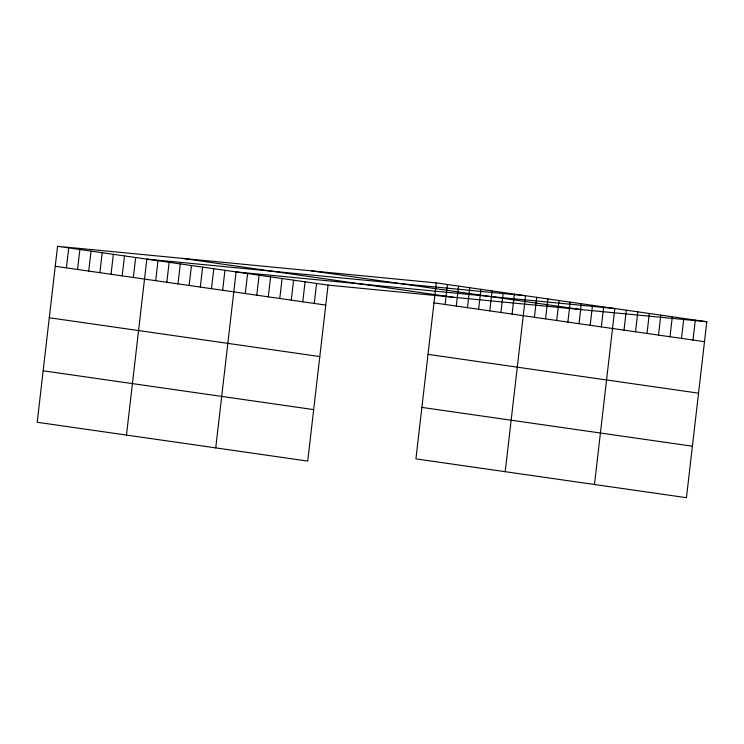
<?xml version="1.0" encoding="UTF-8"?>
<svg xmlns="http://www.w3.org/2000/svg" width="744" height="744" viewBox="0 0 744 744"><rect width="100%" height="100%" fill="white"/><g stroke="black" fill="none" stroke-linecap="round" stroke-linejoin="round"><path stroke-width="1.12" d="M57.558 246.311L37.2 422.267L307.718 461.085L328.076 285.119L57.558 246.311L436.282 282.915L706.8 321.733L686.442 497.69L415.924 458.881L436.282 282.915M66.411 267.868L68.718 247.91M77.571 269.468L79.878 249.51M88.722 271.076L91.038 251.109M99.882 272.676L102.198 252.709M111.042 274.276L113.358 254.318M122.202 275.875L124.508 255.917M133.362 277.475L135.668 257.517M126.471 435.082L146.828 259.117L525.552 295.721L505.195 471.687M155.682 280.683L157.988 260.716M166.842 282.283L169.148 262.316M177.993 283.882L180.308 263.925M189.153 285.482L191.468 265.524M200.313 287.082L202.628 267.124M211.473 288.681L213.779 268.724M222.633 290.29L224.939 270.323M215.741 447.888L236.099 271.923L614.823 308.537L594.465 484.493M245.288 293.536L247.594 273.578M256.782 295.191L259.098 275.224M268.286 296.837L270.593 276.88M279.781 298.483L282.088 278.526M291.276 300.139L293.582 280.172M302.771 301.785L305.087 281.827M314.275 303.431L316.581 283.473M445.135 304.473L447.442 284.515M456.295 306.082L458.602 286.115M467.446 307.681L469.762 287.714M478.606 309.281L480.922 289.323M489.766 310.88L492.072 290.923M500.926 312.48L503.232 292.522M512.086 314.08L514.392 294.122M534.406 317.288L536.712 297.321M545.566 318.888L547.872 298.93M556.717 320.487L559.032 300.529M567.877 322.087L570.192 302.129M579.037 323.687L581.343 303.729M590.197 325.295L592.503 305.328M601.357 326.895L603.663 306.928M624.011 330.141L626.318 310.183M635.506 331.796L637.822 311.829M647.001 333.442L649.317 313.484M658.505 335.088L660.812 315.131M670 336.744L672.306 316.786M681.495 338.39L683.81 318.432M692.99 340.045L695.305 320.078M328.076 285.119L706.8 321.733M311.308 270.835L581.817 309.653M182.54 258.391L453.059 297.2M433.975 302.873L704.494 341.691M55.251 266.268L325.77 305.087M428.014 354.358L698.532 393.167M49.29 317.753L319.808 356.562M421.876 407.396L692.394 446.214M43.152 370.791L313.67 409.609"/></g></svg>
